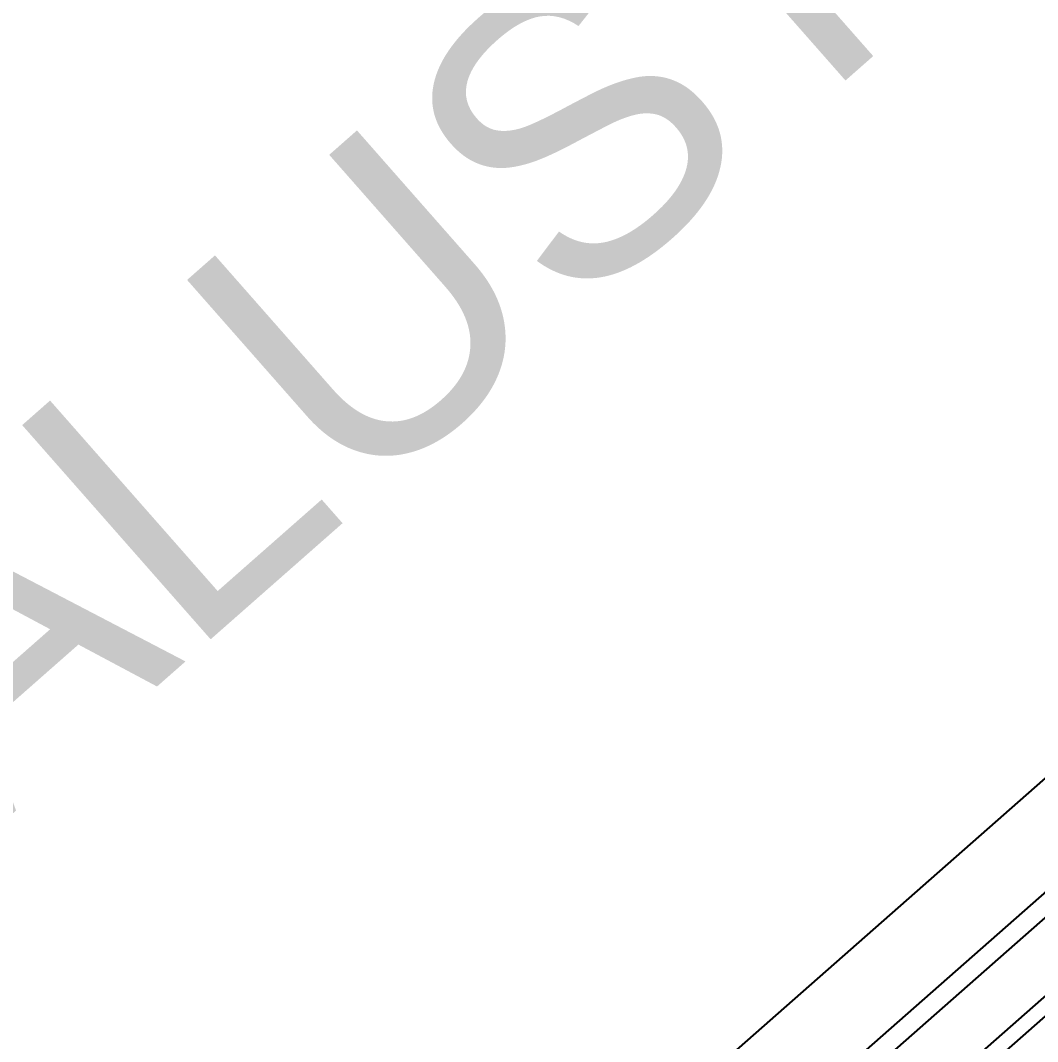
# Model space of a CAD drawing. Header units: millimetres. Extents: x 832728086 to 834530684, y 817551485 to 818349469.
# Drawn here: x 834421286 to 834421821, y 817820608 to 817821145 of the extents above; entities that cross this region are included whole.
import ezdxf

# ---------------------------------------------------------------- set-up
doc = ezdxf.new("R2010")
doc.units = ezdxf.units.MM
doc.header["$LTSCALE"] = 100
doc.layers.add('056-Railing-l', color=6, linetype='Continuous', lineweight=25)
doc.layers.add('DLN0401_', color=7, linetype='Continuous')
doc.styles.get("Standard").update_dxf_attribs({"font": 'swiss.ttf'})

msp = doc.modelspace()

# ---------------------------------------------------------------- linework, layer by layer
at = {"layer": '056-Railing-l', "elevation": 0.0052}
msp.add_lwpolyline([(834422474.0604, 817821244.6353), (834421479.4046, 817820369.2637, -0.41421356), (834421472.3479, 817820369.7138), (834421442.7229, 817820403.3757, -0.41421356), (834421443.173, 817820410.4324), (834422437.8288, 817821285.804)], format="xyb", dxfattribs=at)
msp.add_lwpolyline([(834422471.2072, 817821255.4454), (834421469.0446, 817820373.4672)], dxfattribs=at)
at = {"layer": '056-Railing-l'}
for points in [[(834421498.0529, 817820344.2848), (834422496.4648, 817821222.962)], [(834421503.3382, 817820338.2793), (834422501.7501, 817821216.9565)]]:
    msp.add_lwpolyline(points, dxfattribs=at)

# ---------------------------------------------------------------- texts
at = {"layer": 'DLN0401_'}
for s, p in [('GAP NOT EXCEED 100 mm', (834420345.5116, 817820406.9863)), ('METAL BALUSTRADE', (834420595.1137, 817820123.3717))]:
    msp.add_text(s, height=150, rotation=41.350197, dxfattribs=at).set_placement(p)

doc.saveas('drawing.dxf')
